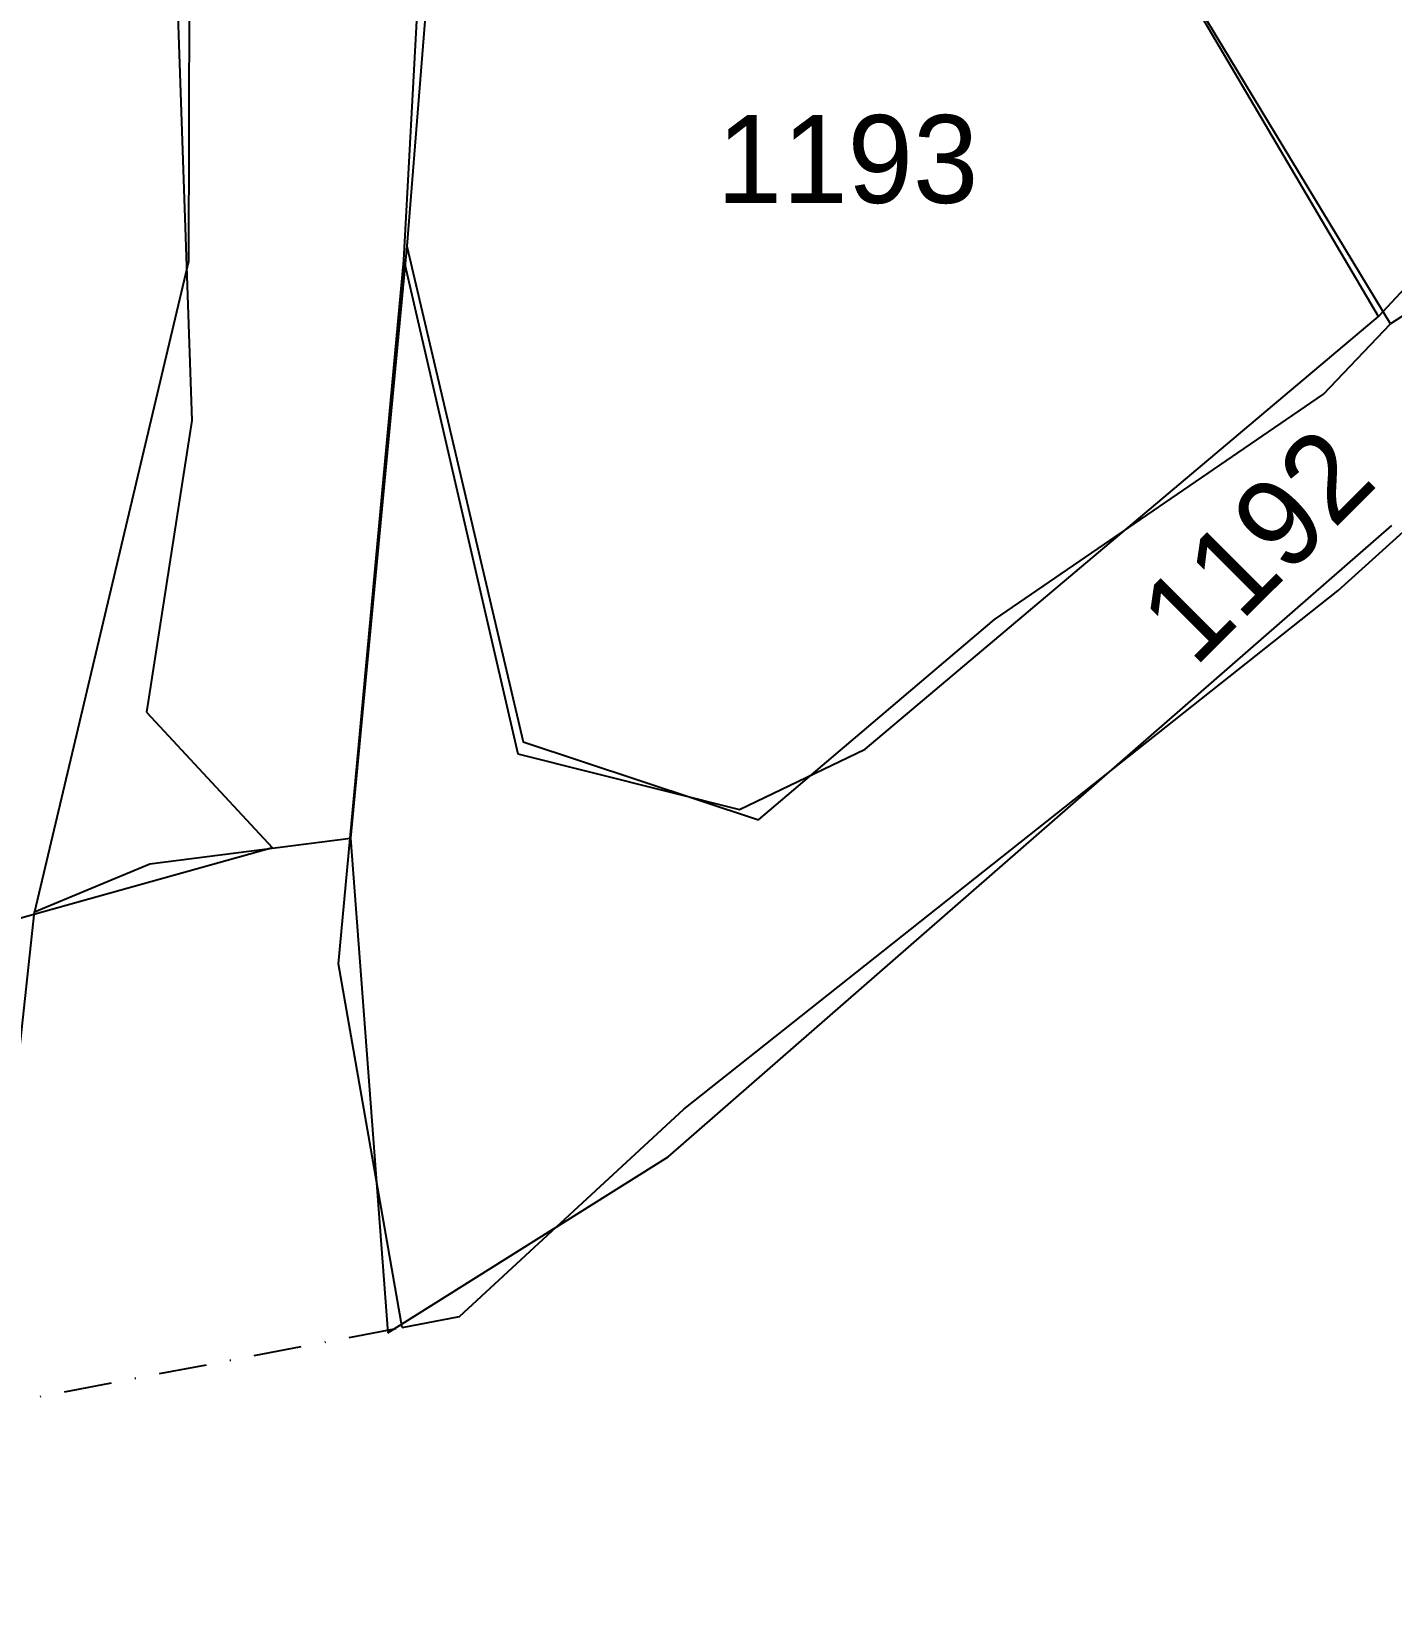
# Model space of a CAD drawing. Header units: metres. Extents: x 291362 to 296970, y 2012513 to 2016467.
# Drawn here: x 294036.9 to 294179.1, y 2013571.7 to 2013737.5 of the extents above; entities that cross this region are included whole.
import ezdxf
from ezdxf.enums import TextEntityAlignment as Align

# ---------------------------------------------------------------- set-up
doc = ezdxf.new("R2010")
doc.units = ezdxf.units.M
doc.linetypes.add('DASHDOT', pattern=[1, 0.5, -0.25, 0, -0.25])
for name, color, linetype in [('POLY_PARCEL', 6, 'Continuous'), ('POLY_WATER', 4, 'Continuous'), ('TEXT_PARCEL', 7, 'Continuous'), ('V_BOUND_LINE', 7, 'Continuous'), ('V_BOUND_STREAM_LINE', 7, 'DASHDOT')]:
    doc.layers.add(name, color=color, linetype=linetype)
doc.styles.add('TEXT_MAP', font='')
doc.styles.get('TEXT_MAP').set_extended_font_data('Kruti Dev 050')

msp = doc.modelspace()

# ---------------------------------------------------------------- linework, layer by layer
at = {"layer": 'POLY_PARCEL'}
for p, q in [((294079.8, 2013760.66), (294076.12, 2013715.02)), ((294178.98, 2013706.9), (294149.68, 2013755.3)), ((294177.73, 2013707.69), (294149.84, 2013755.02)), ((294053.37, 2013742.25), (294053.29, 2013713.42)), ((294201.31, 2013721.55), (294178.98, 2013706.9)), ((294076.12, 2013715.02), (294070.25, 2013653.12)), ((294076.12, 2013715.02), (294088.3, 2013663.19)), ((294053.29, 2013713.42), (294037.19, 2013645.44)), ((294075.8, 2013713.58), (294087.74, 2013661.93)), ((294177.73, 2013707.69), (294184.05, 2013714.52)), ((294124.05, 2013662.45), (294177.73, 2013707.69)), ((294171.96, 2013699.56), (294178.98, 2013706.9)), ((294137.56, 2013676.01), (294171.96, 2013699.56)), ((294103.45, 2013619.81), (294179.12, 2013685.83)), ((294112.89, 2013655.04), (294137.56, 2013676.01)), ((294087.74, 2013661.93), (294110.9, 2013656.14)), ((294088.3, 2013663.19), (294112.89, 2013655.04)), ((294110.9, 2013656.14), (294124.05, 2013662.45)), ((294049.25, 2013650.46), (294070.25, 2013653.12)), ((294070.25, 2013653.12), (294074.13, 2013601.41)), ((294037.19, 2013645.44), (294049.25, 2013650.46)), ((294029.23, 2013571.65), (294037.19, 2013645.44)), ((294074.13, 2013601.41), (294103.45, 2013619.81))]:
    msp.add_line(p, q, dxfattribs=at)
at = {"layer": 'POLY_WATER'}
for p, q in [((294075.8, 2013713.58), (294078.44, 2013761.79)), ((294052.1, 2013741.84), (294053.66, 2013696.82)), ((294068.97, 2013639.98), (294075.8, 2013713.58)), ((294053.66, 2013696.82), (294048.92, 2013666.32)), ((294048.92, 2013666.32), (294062.07, 2013652.13)), ((294062.07, 2013652.13), (294035.77, 2013644.77)), ((294075.63, 2013601.97), (294068.97, 2013639.98))]:
    msp.add_line(p, q, dxfattribs=at)
at = {"layer": 'V_BOUND_LINE'}
for p, q in [((294173.49, 2013679.03), (294236.18, 2013735.62)), ((294105.07, 2013624.8), (294173.49, 2013679.03)), ((294081.64, 2013603.12), (294105.07, 2013624.8)), ((294075.63, 2013601.97), (294081.64, 2013603.12))]:
    msp.add_line(p, q, dxfattribs=at)
at = {"layer": 'V_BOUND_STREAM_LINE', "ltscale": 10}
msp.add_line((294030.41, 2013593.35), (294075.63, 2013601.97), dxfattribs=at)

# ---------------------------------------------------------------- texts
at = {"layer": 'TEXT_PARCEL', "style": 'TEXT_MAP'}
msp.add_text('1193', height=9.19, dxfattribs=at).set_placement((294122.21, 2013724.15), align=Align.MIDDLE)
msp.add_text('1192', height=9.19, rotation=44.9833, dxfattribs=at).set_placement((294164.91, 2013683.77), align=Align.MIDDLE)

doc.saveas('drawing.dxf')
